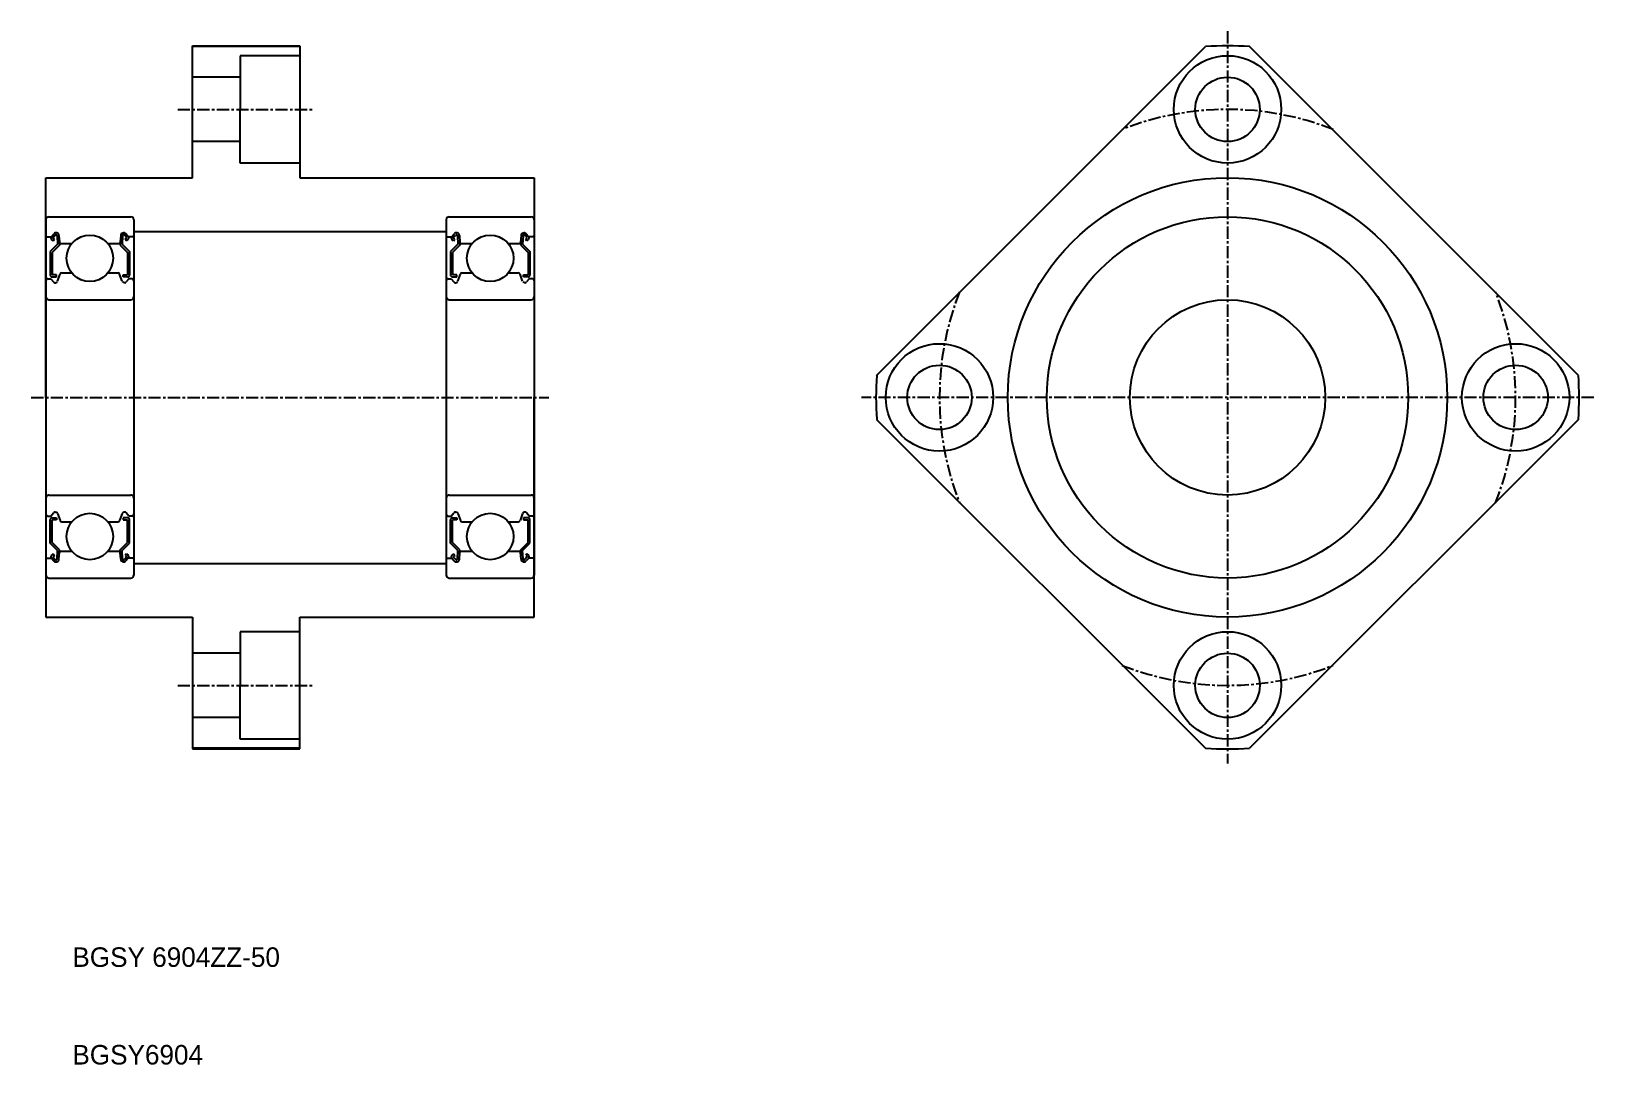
# Model space of a CAD drawing. Extents: x 141 to 301, y 58 to 164.
import ezdxf

# ---------------------------------------------------------------- set-up
doc = ezdxf.new("R2010")
doc.units = 0
doc.linetypes.add('CENTER', pattern=[2, 1.25, -0.25, 0.25, -0.25])
doc.linetypes.add('DASHED', pattern=[19.05, 12.7, -6.35])
doc.layers.get('0').update_dxf_attribs({"linetype": 'CONTINUOUS'})
doc.layers.add('CENTER', color=1, linetype='CENTER')

msp = doc.modelspace()

# ---------------------------------------------------------------- linework, layer by layer
for p, q in [((157.1, 149.09), (157.1, 162.59)), ((157.1, 162.59), (168.1, 162.59)), ((168.1, 162.52), (157.1, 162.52)), ((168.1, 162.59), (168.1, 149.09)), ((227.17, 128.85), (260.84, 162.52)), ((299.03, 128.85), (265.35, 162.52)), ((142.1, 126.59), (142.1, 149.09)), ((142.1, 149.09), (157.1, 149.09)), ((168.1, 149.09), (192.1, 149.09)), ((192.1, 149.09), (192.1, 126.59)), ((142.1, 144.79), (142.1, 108.39)), ((142.4, 145.09), (150.8, 145.09)), ((151.1, 144.79), (151.1, 108.39)), ((183.1, 144.79), (183.1, 108.39)), ((183.4, 145.09), (191.8, 145.09)), ((192.1, 144.79), (192.1, 108.39)), ((142.2, 143.04), (142.66, 143.04)), ((142.66, 143.04), (142.91, 143.34)), ((142.84, 142.63), (142.68, 142.76)), ((142.81, 142.92), (143.06, 143.21)), ((142.97, 142.79), (142.81, 142.92)), ((142.84, 142.63), (142.97, 142.79)), ((143.24, 143.15), (143.28, 142.28)), ((143.44, 143.18), (143.5, 142.44)), ((143.48, 142.66), (143.48, 142.19)), ((149.76, 143.17), (149.7, 142.44)), ((149.72, 142.66), (149.72, 142.19)), ((149.96, 143.15), (149.92, 142.28)), ((150.39, 142.92), (150.14, 143.21)), ((150.23, 142.79), (150.39, 142.92)), ((150.36, 142.63), (150.23, 142.79)), ((150.54, 143.04), (150.29, 143.34)), ((150.36, 142.63), (150.51, 142.76)), ((151, 143.04), (150.54, 143.04)), ((183.2, 143.04), (183.66, 143.04)), ((183.66, 143.04), (183.91, 143.34)), ((183.84, 142.63), (183.68, 142.76)), ((183.81, 142.92), (184.06, 143.21)), ((183.97, 142.79), (183.81, 142.92)), ((183.84, 142.63), (183.97, 142.79)), ((184.24, 143.15), (184.28, 142.28)), ((184.44, 143.18), (184.5, 142.44)), ((184.48, 142.66), (184.48, 142.19)), ((190.76, 143.17), (190.7, 142.44)), ((190.72, 142.66), (190.72, 142.19)), ((190.96, 143.15), (190.92, 142.28)), ((191.39, 142.92), (191.14, 143.21)), ((191.23, 142.79), (191.39, 142.92)), ((191.36, 142.63), (191.23, 142.79)), ((191.54, 143.04), (191.29, 143.34)), ((191.36, 142.63), (191.51, 142.76)), ((192, 143.04), (191.54, 143.04)), ((143.28, 142.28), (142.53, 141.53)), ((142.53, 141.53), (142.53, 139.14)), ((143.48, 142.19), (142.73, 141.44)), ((142.73, 141.44), (142.73, 139.14)), ((143.6, 142.34), (144.75, 142.34)), ((148.45, 142.34), (149.6, 142.34)), ((149.72, 142.19), (150.47, 141.44)), ((149.92, 142.28), (150.67, 141.53)), ((150.47, 141.44), (150.47, 139.14)), ((150.67, 141.53), (150.67, 139.14)), ((184.28, 142.28), (183.53, 141.53)), ((183.53, 141.53), (183.53, 139.14)), ((184.48, 142.19), (183.73, 141.44)), ((183.73, 141.44), (183.73, 139.14)), ((184.6, 142.34), (185.75, 142.34)), ((189.45, 142.34), (190.6, 142.34)), ((190.72, 142.19), (191.47, 141.44)), ((190.92, 142.28), (191.67, 141.53)), ((191.47, 141.44), (191.47, 139.14)), ((191.67, 141.53), (191.67, 139.14)), ((143.28, 138.48), (143.55, 139.21)), ((143.74, 139.34), (144.75, 139.34)), ((148.45, 139.34), (149.46, 139.34)), ((149.92, 138.48), (149.65, 139.21)), ((184.28, 138.48), (184.55, 139.21)), ((184.74, 139.34), (185.75, 139.34)), ((189.45, 139.34), (190.46, 139.34)), ((190.92, 138.48), (190.65, 139.21)), ((142.3, 138.74), (142.6, 138.74)), ((142.6, 138.74), (142.87, 138.42)), ((143.18, 139.14), (142.73, 139.14)), ((142.73, 138.94), (143.18, 138.94)), ((143.03, 138.34), (143.09, 138.34)), ((143.18, 138.94), (143.18, 139.14)), ((150.02, 139.14), (150.47, 139.14)), ((150.02, 138.94), (150.02, 139.14)), ((150.47, 138.94), (150.02, 138.94)), ((150.17, 138.34), (150.11, 138.34)), ((150.6, 138.74), (150.32, 138.42)), ((150.9, 138.74), (150.6, 138.74)), ((183.3, 138.74), (183.6, 138.74)), ((183.6, 138.74), (183.87, 138.42)), ((184.18, 139.14), (183.73, 139.14)), ((183.73, 138.94), (184.18, 138.94)), ((184.03, 138.34), (184.09, 138.34)), ((184.18, 138.94), (184.18, 139.14)), ((191.02, 139.14), (191.47, 139.14)), ((191.02, 138.94), (191.02, 139.14)), ((191.47, 138.94), (191.02, 138.94)), ((191.17, 138.34), (191.11, 138.34)), ((191.6, 138.74), (191.32, 138.42)), ((191.9, 138.74), (191.6, 138.74)), ((142.4, 136.59), (150.8, 136.59)), ((183.4, 136.59), (191.8, 136.59)), ((142.1, 126.59), (142.1, 104.09)), ((192.1, 104.09), (192.1, 126.59)), ((227.17, 124.34), (260.84, 90.67)), ((299.03, 124.34), (265.35, 90.67)), ((142.4, 116.59), (150.8, 116.59)), ((183.4, 116.59), (191.8, 116.59)), ((142.3, 114.44), (142.6, 114.44)), ((142.53, 111.66), (142.53, 114.04)), ((142.6, 114.44), (142.87, 114.77)), ((142.73, 114.24), (143.18, 114.24)), ((142.73, 111.74), (142.73, 114.04)), ((143.18, 114.04), (142.73, 114.04)), ((143.03, 114.84), (143.09, 114.84)), ((143.18, 114.24), (143.18, 114.04)), ((143.28, 114.71), (143.55, 113.98)), ((143.74, 113.84), (144.75, 113.84)), ((143.99, 113.84), (143.99, 113.84)), ((144.24, 113.84), (144.24, 113.84)), ((148.45, 113.84), (149.46, 113.84)), ((149.92, 114.71), (149.65, 113.98)), ((150.47, 114.24), (150.02, 114.24)), ((150.02, 114.24), (150.02, 114.04)), ((150.02, 114.04), (150.47, 114.04)), ((150.17, 114.84), (150.11, 114.84)), ((150.6, 114.44), (150.32, 114.77)), ((150.47, 111.74), (150.47, 114.04)), ((150.9, 114.44), (150.6, 114.44)), ((150.67, 111.66), (150.67, 114.04)), ((183.3, 114.44), (183.6, 114.44)), ((183.53, 111.66), (183.53, 114.04)), ((183.6, 114.44), (183.87, 114.77)), ((183.73, 114.24), (184.18, 114.24)), ((183.73, 111.74), (183.73, 114.04)), ((184.18, 114.04), (183.73, 114.04)), ((184.03, 114.84), (184.09, 114.84)), ((184.18, 114.24), (184.18, 114.04)), ((184.28, 114.71), (184.55, 113.98)), ((184.74, 113.84), (185.75, 113.84)), ((184.99, 113.84), (184.99, 113.84)), ((185.24, 113.84), (185.24, 113.84)), ((189.45, 113.84), (190.46, 113.84)), ((190.92, 114.71), (190.65, 113.98)), ((191.47, 114.24), (191.02, 114.24)), ((191.02, 114.24), (191.02, 114.04)), ((191.02, 114.04), (191.47, 114.04)), ((191.17, 114.84), (191.11, 114.84)), ((191.6, 114.44), (191.32, 114.77)), ((191.47, 111.74), (191.47, 114.04)), ((191.9, 114.44), (191.6, 114.44)), ((191.67, 111.66), (191.67, 114.04)), ((143.28, 110.91), (142.53, 111.66)), ((142.84, 110.55), (142.68, 110.43)), ((143.48, 110.99), (142.73, 111.74)), ((142.97, 110.4), (142.81, 110.27)), ((142.84, 110.55), (142.97, 110.4)), ((143.24, 110.03), (143.28, 110.91)), ((143.44, 110.01), (143.5, 110.75)), ((143.48, 110.52), (143.48, 110.99)), ((143.6, 110.84), (144.75, 110.84)), ((148.45, 110.84), (149.6, 110.84)), ((149.76, 110.02), (149.7, 110.75)), ((149.72, 110.99), (150.47, 111.74)), ((149.72, 110.52), (149.72, 110.99)), ((149.92, 110.91), (150.67, 111.66)), ((149.96, 110.04), (149.92, 110.91)), ((150.36, 110.55), (150.23, 110.4)), ((150.23, 110.4), (150.39, 110.27)), ((150.36, 110.55), (150.51, 110.43)), ((184.28, 110.91), (183.53, 111.66)), ((183.84, 110.55), (183.68, 110.43)), ((184.48, 110.99), (183.73, 111.74)), ((183.97, 110.4), (183.81, 110.27)), ((183.84, 110.55), (183.97, 110.4)), ((184.24, 110.03), (184.28, 110.91)), ((184.44, 110.01), (184.5, 110.75)), ((184.48, 110.52), (184.48, 110.99)), ((184.6, 110.84), (185.75, 110.84)), ((189.45, 110.84), (190.6, 110.84)), ((190.76, 110.02), (190.7, 110.75)), ((190.72, 110.99), (191.47, 111.74)), ((190.72, 110.52), (190.72, 110.99)), ((190.92, 110.91), (191.67, 111.66)), ((190.96, 110.04), (190.92, 110.91)), ((191.36, 110.55), (191.23, 110.4)), ((191.23, 110.4), (191.39, 110.27)), ((191.36, 110.55), (191.51, 110.43)), ((142.2, 110.14), (142.66, 110.14)), ((142.66, 110.14), (142.91, 109.85)), ((142.81, 110.27), (143.06, 109.98)), ((150.39, 110.27), (150.14, 109.98)), ((150.54, 110.14), (150.29, 109.85)), ((151, 110.14), (150.54, 110.14)), ((183.2, 110.14), (183.66, 110.14)), ((183.66, 110.14), (183.91, 109.85)), ((183.81, 110.27), (184.06, 109.98)), ((191.39, 110.27), (191.14, 109.98)), ((191.54, 110.14), (191.29, 109.85)), ((192, 110.14), (191.54, 110.14)), ((142.4, 108.09), (150.8, 108.09)), ((183.4, 108.09), (191.8, 108.09)), ((142.1, 104.09), (157.1, 104.09)), ((157.1, 104.09), (157.1, 90.59)), ((168.1, 104.09), (192.1, 104.09)), ((168.1, 90.59), (168.1, 104.09)), ((168.1, 90.67), (157.1, 90.67)), ((157.1, 90.59), (168.1, 90.59))]:
    msp.add_line(p, q)
at = {"color": 3, "linetype": 'DASHED'}
for p, q in [((168.1, 161.59), (162, 161.59)), ((162, 161.59), (162, 156.09)), ((162, 159.39), (157.1, 159.39)), ((162, 150.59), (162, 156.09)), ((162, 152.79), (157.1, 152.79)), ((168.1, 150.59), (162, 150.59)), ((162, 102.59), (162, 97.09)), ((168.1, 102.59), (162, 102.59)), ((162, 100.39), (157.1, 100.39)), ((162, 91.59), (162, 97.09)), ((162, 93.79), (157.1, 93.79)), ((168.1, 91.59), (162, 91.59))]:
    msp.add_line(p, q, dxfattribs=at)
at = {"color": 7, "linetype": 'CONTINUOUS'}
for p, q in [((151.1, 143.59), (183.1, 143.59)), ((151.1, 109.59), (183.1, 109.59))]:
    msp.add_line(p, q, dxfattribs=at)
for centre, radius in [((263.1, 156.09), 5.5), ((263.1, 156.09), 3.3), ((263.1, 126.59), 22.5), ((263.1, 126.59), 18.5), ((146.6, 140.84), 2.38), ((187.6, 140.84), 2.38), ((263.1, 126.59), 10), ((233.6, 126.59), 5.5), ((292.6, 126.59), 5.5), ((233.6, 126.59), 3.3), ((292.6, 126.59), 3.3), ((146.6, 112.34), 2.38), ((187.6, 112.34), 2.38), ((263.1, 97.09), 5.5), ((263.1, 97.09), 3.3)]:
    msp.add_circle(centre, radius)
for centre, radius, start, end in [((263.1, 126.59), 36, 86.4096, 93.5904), ((142.4, 144.79), 0.3, 90, 180), ((150.8, 144.79), 0.3, 0, 90), ((183.4, 144.79), 0.3, 90, 180), ((191.8, 144.79), 0.3, 0, 90), ((142.2, 143.14), 0.1, 180, 270), ((142.81, 142.92), 0.2, 140.001, 230.0801), ((143.14, 143.15), 0.3, 4.9967, 140.001), ((143.14, 143.15), 0.1, 2.8199, 140.0012), ((143.6, 142.44), 0.1, 184.9967, 269.9995), ((149.6, 142.44), 0.1, 269.9995, 354.8557), ((150.06, 143.14), 0.303, 40.0459, 175.0792), ((150.06, 143.14), 0.103, 39.874, 175.0048), ((150.39, 142.92), 0.2, 309.9138, 40.1318), ((151, 143.14), 0.1, 269.9995, 359.9913), ((183.2, 143.14), 0.1, 180, 270), ((183.81, 142.92), 0.2, 140.001, 230.0801), ((184.14, 143.15), 0.3, 4.9967, 140.001), ((184.14, 143.15), 0.1, 2.8199, 140.0012), ((184.6, 142.44), 0.1, 184.9967, 269.9995), ((190.6, 142.44), 0.1, 269.9995, 354.8557), ((191.06, 143.14), 0.303, 40.0459, 175.0792), ((191.06, 143.14), 0.103, 39.874, 175.0048), ((191.39, 142.92), 0.2, 309.9138, 40.1318), ((192, 143.14), 0.1, 269.9995, 359.9913), ((143.74, 139.14), 0.2, 90, 159.9919), ((149.46, 139.14), 0.2, 19.8845, 90.0002), ((184.74, 139.14), 0.2, 90, 159.9919), ((190.46, 139.14), 0.2, 19.8845, 90.0002), ((142.3, 138.54), 0.2, 90, 180), ((142.73, 139.14), 0.2, 180, 270), ((143.03, 138.54), 0.2, 219.9921, 270), ((143.09, 138.54), 0.2, 270, 339.9919), ((150.11, 138.54), 0.2, 199.8883, 269.9998), ((150.17, 138.54), 0.2, 269.9998, 319.8616), ((150.47, 139.14), 0.2, 269.9998, 359.9956), ((150.9, 138.54), 0.2, 359.9956, 90.0002), ((183.3, 138.54), 0.2, 90, 180), ((183.73, 139.14), 0.2, 180, 270), ((184.03, 138.54), 0.2, 219.9921, 270), ((184.09, 138.54), 0.2, 270, 339.9919), ((191.11, 138.54), 0.2, 199.8883, 269.9998), ((191.17, 138.54), 0.2, 269.9998, 319.8616), ((191.47, 139.14), 0.2, 269.9998, 359.9956), ((191.9, 138.54), 0.2, 359.9956, 90.0002), ((142.4, 136.89), 0.3, 180, 270), ((150.8, 136.89), 0.3, 270, 0), ((183.4, 136.89), 0.3, 180, 270), ((191.8, 136.89), 0.3, 270, 0), ((263.1, 126.59), 36, 176.4096, 183.5904), ((263.1, 126.59), 36, 356.4096, 3.5904), ((142.4, 116.29), 0.3, 90, 180), ((150.8, 116.29), 0.3, 0, 90), ((183.4, 116.29), 0.3, 90, 180), ((191.8, 116.29), 0.3, 0, 90), ((142.3, 114.64), 0.2, 180, 270), ((142.73, 114.04), 0.2, 90, 180), ((143.03, 114.64), 0.2, 90, 140.0079), ((143.09, 114.64), 0.2, 20.0081, 90), ((143.74, 114.04), 0.2, 200.0081, 270), ((149.46, 114.04), 0.2, 269.9998, 340.1155), ((150.11, 114.64), 0.2, 90.0002, 160.1117), ((150.17, 114.64), 0.2, 40.1384, 90.0002), ((150.47, 114.04), 0.2, 0.0044, 90.0002), ((150.9, 114.64), 0.2, 269.9998, 0.0044), ((183.3, 114.64), 0.2, 180, 270), ((183.73, 114.04), 0.2, 90, 180), ((184.03, 114.64), 0.2, 90, 140.0079), ((184.09, 114.64), 0.2, 20.0081, 90), ((184.74, 114.04), 0.2, 200.0081, 270), ((190.46, 114.04), 0.2, 269.9998, 340.1155), ((191.11, 114.64), 0.2, 90.0002, 160.1117), ((191.17, 114.64), 0.2, 40.1384, 90.0002), ((191.47, 114.04), 0.2, 0.0044, 90.0002), ((191.9, 114.64), 0.2, 269.9998, 0.0044), ((142.81, 110.27), 0.2, 129.9199, 219.999), ((143.6, 110.74), 0.1, 90.0005, 175.0033), ((149.6, 110.74), 0.1, 5.1443, 90.0005), ((150.39, 110.27), 0.2, 319.8682, 50.0862), ((183.81, 110.27), 0.2, 129.9199, 219.999), ((184.6, 110.74), 0.1, 90.0005, 175.0033), ((190.6, 110.74), 0.1, 5.1443, 90.0005), ((191.39, 110.27), 0.2, 319.8682, 50.0862), ((142.2, 110.04), 0.1, 90, 180), ((143.14, 110.04), 0.3, 219.999, 355.0033), ((143.14, 110.04), 0.1, 219.9988, 357.1801), ((150.06, 110.05), 0.303, 184.9207, 319.9541), ((150.06, 110.05), 0.103, 184.9952, 320.126), ((151, 110.04), 0.1, 0.0087, 90.0005), ((183.2, 110.04), 0.1, 90, 180), ((184.14, 110.04), 0.3, 219.999, 355.0033), ((184.14, 110.04), 0.1, 219.9988, 357.1801), ((191.06, 110.05), 0.303, 184.9207, 319.9541), ((191.06, 110.05), 0.103, 184.9952, 320.126), ((192, 110.04), 0.1, 0.0087, 90.0005), ((142.4, 108.39), 0.3, 180, 270), ((150.8, 108.39), 0.3, 270, 0), ((183.4, 108.39), 0.3, 180, 270), ((191.8, 108.39), 0.3, 270, 0), ((263.1, 126.59), 36, 266.4096, 273.5904)]:
    msp.add_arc(centre, radius, start, end)
at = {"layer": 'CENTER', "color": 1, "linetype": 'CENTER'}
for p, q in [((263.1, 164.09), (263.1, 89.09)), ((155.6, 156.09), (169.6, 156.09)), ((140.6, 126.59), (193.6, 126.59)), ((300.6, 126.59), (225.6, 126.59)), ((155.6, 97.09), (169.6, 97.09))]:
    msp.add_line(p, q, dxfattribs=at)
for start, end in [(68.5097, 111.4903), (158.5097, 201.4903), (338.5097, 21.4903), (248.5097, 291.4903)]:
    msp.add_arc((263.1, 126.59), 29.5, start, end, dxfattribs=at)

# ---------------------------------------------------------------- texts
for s, p in [('BGSY 6904ZZ-50', (144.81, 68.26)), ('BGSY6904', (144.81, 58.26))]:
    msp.add_text(s, height=2).set_placement(p)

doc.saveas('drawing.dxf')
